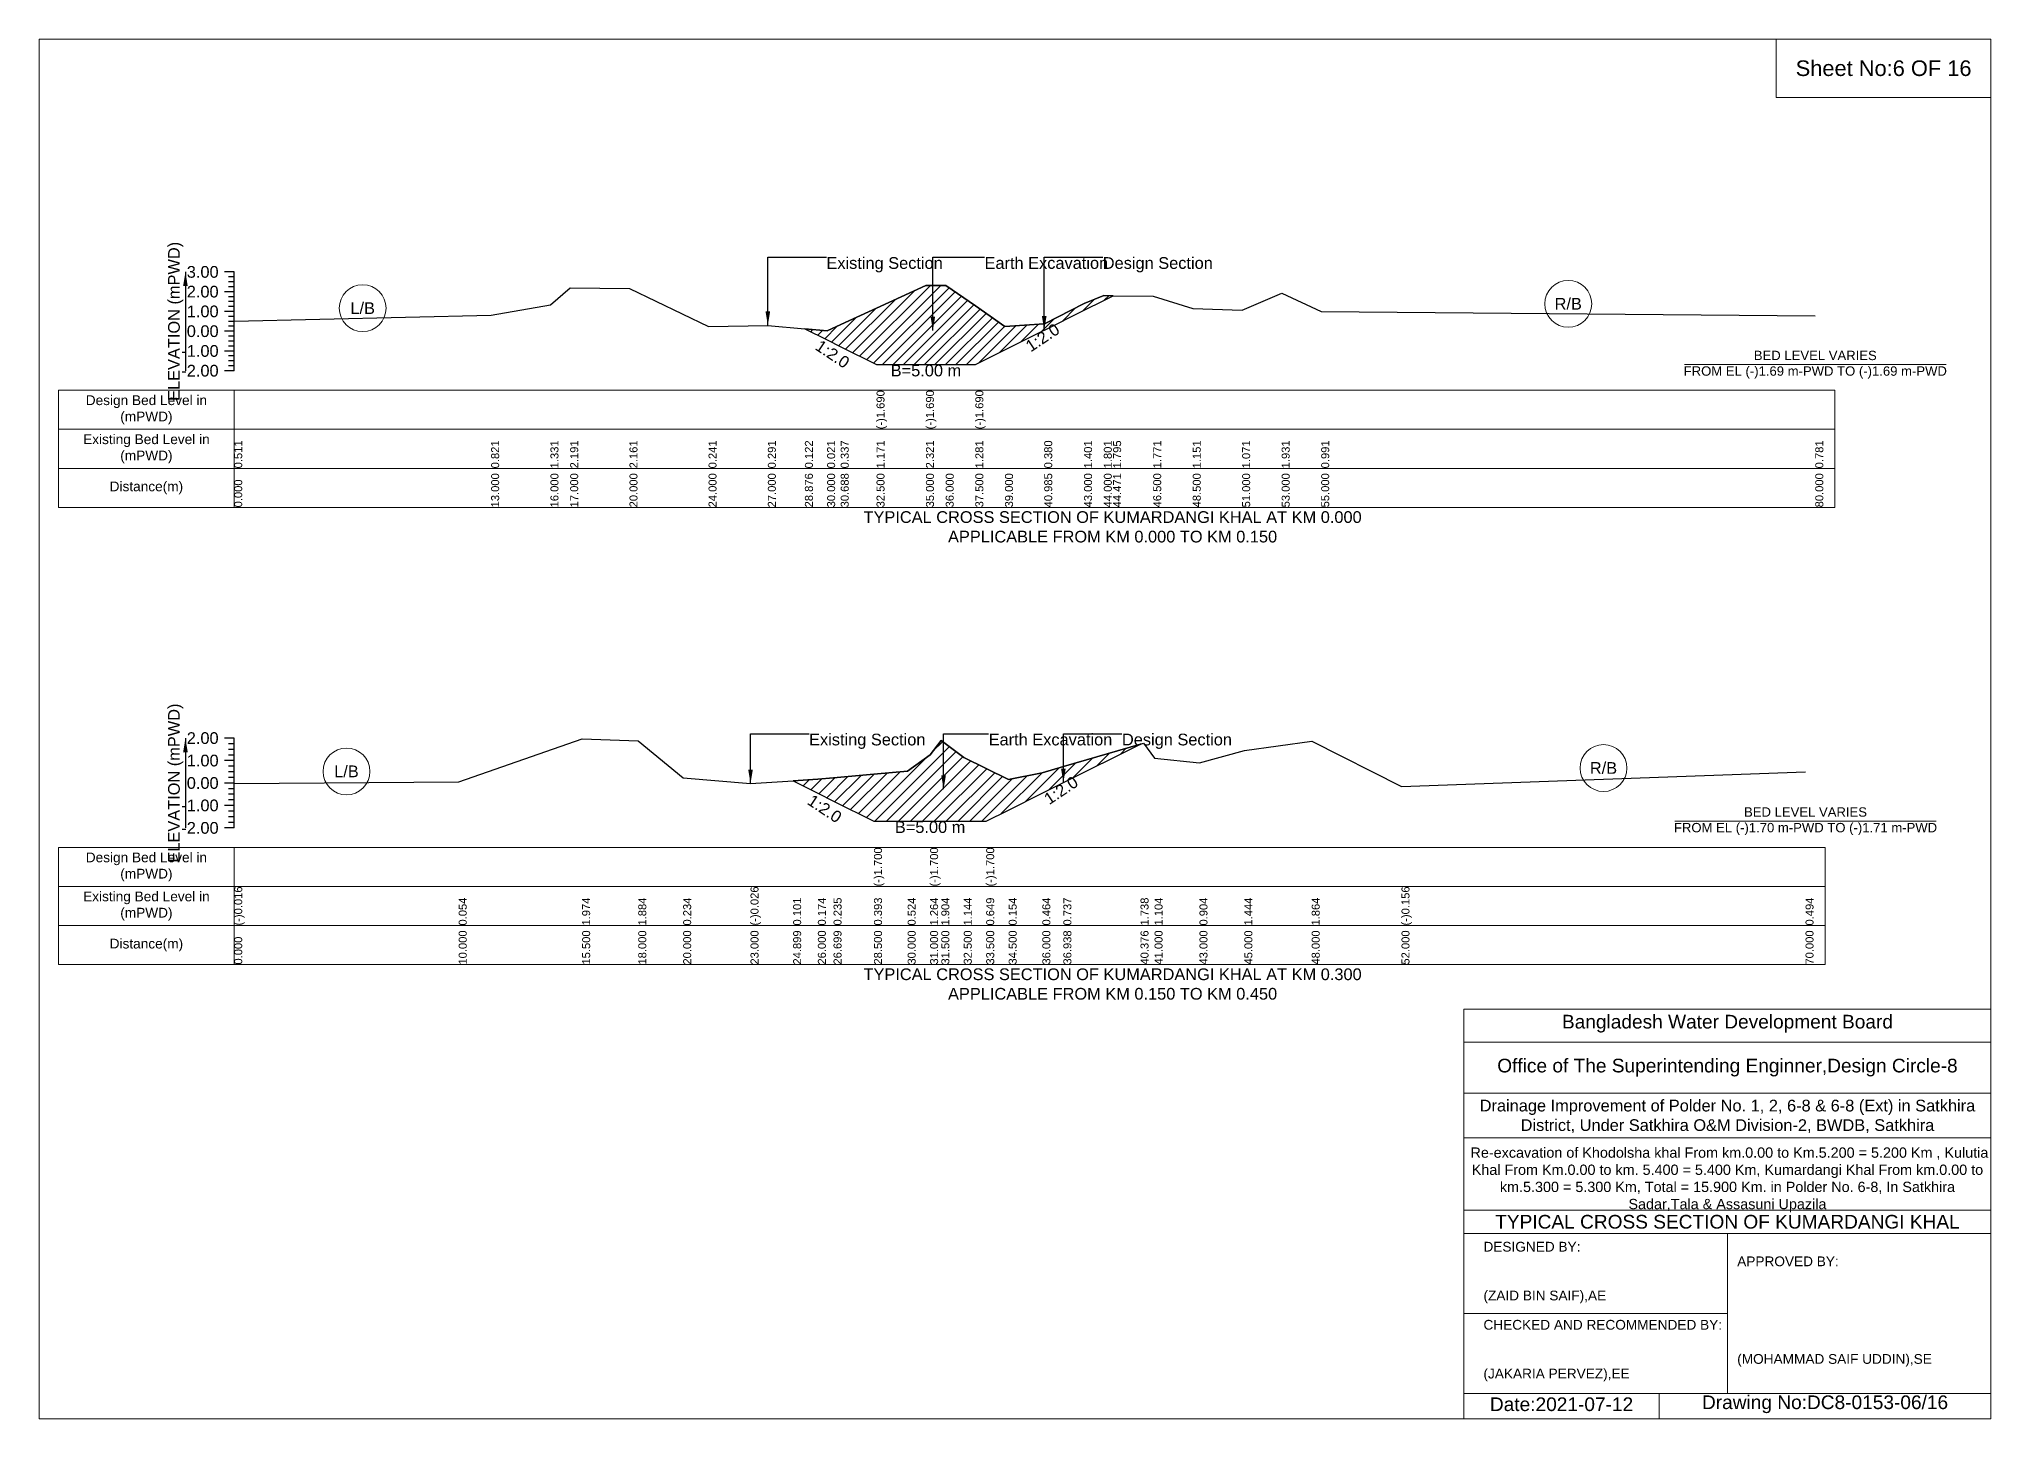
# Model space of a CAD drawing. Header units: inches. Extents: x 91000 to 568000, y -5656 to 0.
# Drawn here: x 460000 to 468000, y -5656 to 0 of the extents above; entities that cross this region are included whole.
import ezdxf

# ---------------------------------------------------------------- set-up
doc = ezdxf.new("R2010")
doc.units = ezdxf.units.IN
doc.header["$LTSCALE"] = 7
doc.header["$MEASUREMENT"] = 0
for name, color, linetype, lineweight in [('Cross section Data Border', 7, 'Continuous', 9), ('Cross Section Labels', 7, 'Continuous', 9), ('Existing_Bed_Level for Xsection', 7, 'Continuous', 25)]:
    doc.layers.add(name, color=color, linetype=linetype, lineweight=lineweight)
doc.styles.get("Standard").update_dxf_attribs({"font": 'arial.ttf'})
doc.dimstyles.get("Standard").update_dxf_attribs({"dimtxt": 0.18, "dimasz": 0.18, "dimexe": 0.18, "dimexo": 0.0625, "dimgap": 0.09, "dimtad": 0, "dimtih": 1, "dimtoh": 1, "dimdec": 4, "dimzin": 0, "dimdsep": 46, "dimtxsty": 'Standard', "dimcen": 0.09, "dimadec": 0, "dimazin": 0, "dimtfac": 1, "dimtdec": 4, "dimtofl": 0, "dimtmove": 0, "dimatfit": 3, "dimfxl": 1, "dimtolj": 1, "dimtzin": 0, "dimarcsym": 0})

msp = doc.modelspace()

# ---------------------------------------------------------------- hatches: boundary and pattern name
at = {"layer": 'Existing_Bed_Level for Xsection'}
h = msp.add_hatch(dxfattribs=at)
h.set_pattern_fill('ANSI31', color=256, scale=243, style=0)
h.paths.add_polyline_path([(463138.9, -1187.8), (463230, -1233.3), (463285.7, -1261.2), (463432.5, -1334.6), (463635, -1334.6), (463716, -1334.6), (463837.5, -1334.6), (463959, -1273.8), (464119.8, -1193.4), (464121, -1192.8), (464283, -1111.8), (464364, -1071.3), (464402.1, -1052.3), (464364, -1051.8), (464283, -1084.2), (464121, -1166.8), (464119.8, -1166.9), (463959, -1178.2), (463837.5, -1093.9), (463716, -1009.7), (463635, -1009.7), (463432.5, -1102.8), (463285.7, -1170.4), (463230, -1196)])
h = msp.add_hatch(dxfattribs=at)
h.set_pattern_fill('ANSI31', color=256, scale=276, style=0)
h.paths.add_polyline_path([(463090.7, -3040.4), (463192, -3091), (463256.3, -3123.2), (463422, -3206), (463560, -3206), (463652, -3206), (463698, -3206), (463790, -3206), (463882, -3206), (463974, -3160), (464112, -3091), (464198.3, -3047.9), (464514.5, -2889.8), (464198.3, -2981.8), (464112, -3007), (463974, -3035.5), (463882, -2989.9), (463790, -2944.4), (463698, -2874.5), (463652, -2933.4), (463560, -3001.4), (463422, -3013.5), (463256.3, -3028), (463192, -3033.6)])

# ---------------------------------------------------------------- linework, layer by layer
at = {"layer": 'Cross section Data Border'}
for points in [[(460080, -1439.7), (467360, -1439.7), (467360, -1919.7), (460080, -1919.7)], [(460080, -3313.6), (467320, -3313.6), (467320, -3793.6), (460080, -3793.6)]]:
    msp.add_lwpolyline(points, close=True, dxfattribs=at)
for points in [[(460800, -1439.7), (460800, -1919.7)], [(460080, -1599.7), (467360, -1599.7)], [(460080, -1759.7), (467360, -1759.7)], [(460800, -3313.6), (460800, -3793.6)], [(460080, -3473.6), (467320, -3473.6)], [(460080, -3633.6), (467320, -3633.6)]]:
    msp.add_lwpolyline(points, dxfattribs=at)
at = {"layer": 'Cross Section Labels'}
for points in [[(460000, 0), (468000, 0), (468000, -5656), (460000, -5656)], [(467120, 0), (468000, 0), (468000, -240), (467120, -240)]]:
    msp.add_lwpolyline(points, close=True, dxfattribs=at)
for points in [[(466744.2, -1334.6), (467815.8, -1334.6)], [(466704.2, -3206), (467775.8, -3206)], [(465840, -5656), (465840, -3976), (468000, -3976)], [(465840, -4112), (468000, -4112)], [(465840, -4320), (468000, -4320)], [(465840, -4504), (468000, -4504)], [(465840, -4800), (468000, -4800)], [(465840, -4896), (468000, -4896)], [(466920, -4896), (466920, -5552)], [(465840, -5224), (466920, -5224)], [(465840, -5552), (468000, -5552)], [(466640, -5552), (466640, -5656)]]:
    msp.add_lwpolyline(points, dxfattribs=at)
for centre in [(461326.5, -1103.3), (466267.5, -1085.4), (461260, -3001.9), (466412, -2988.1)]:
    msp.add_circle(centre, 96, dxfattribs=at)
at = {"layer": 'Existing_Bed_Level for Xsection'}
for points in [[(460800, -954.7), (460760, -954.7)], [(460800, -1359.7), (460800, -1278.7), (460800, -1197.7), (460800, -1116.7), (460800, -1035.7), (460800, -954.7)], [(460800, -1035.7), (460760, -1035.7)], [(460800, -975), (460776, -975)], [(460800, -995.2), (460776, -995.2)], [(460800, -1015.5), (460776, -1015.5)], [(460800, -1156.3), (461853, -1131.2), (462096, -1089.9), (462177, -1020.2), (462420, -1022.7), (462744, -1178.2), (462987, -1174.1), (463138.9, -1187.8), (463230, -1196), (463285.7, -1170.4), (463432.5, -1102.8), (463432.5, -1102.8), (463635, -1009.7), (463635, -1009.7), (463716, -1009.7), (463837.5, -1093.9), (463837.5, -1093.9), (463959, -1178.2), (464119.8, -1166.9), (464121, -1166.8), (464283, -1084.2), (464364, -1051.8), (464402.1, -1052.3), (464566.5, -1054.2), (464728.5, -1104.5), (464931, -1111), (465093, -1041.3), (465255, -1117.4), (467280, -1134.4)], [(460800, -1116.7), (460760, -1116.7)], [(460800, -1056), (460776, -1056)], [(460800, -1076.2), (460776, -1076.2)], [(460800, -1096.5), (460776, -1096.5)], [(460800, -1197.7), (460760, -1197.7)], [(460800, -1137), (460776, -1137)], [(460800, -1157.2), (460776, -1157.2)], [(460800, -1177.5), (460776, -1177.5)], [(460800, -1278.7), (460760, -1278.7)], [(460800, -1218), (460776, -1218)], [(460800, -1238.2), (460776, -1238.2)], [(460800, -1258.5), (460776, -1258.5)], [(460800, -1359.7), (460760, -1359.7)], [(460800, -1299), (460776, -1299)], [(460800, -1319.2), (460776, -1319.2)], [(460800, -1339.5), (460776, -1339.5)], [(460800, -2865.6), (460760, -2865.6)], [(460800, -3233.6), (460800, -3141.6), (460800, -3049.6), (460800, -2957.6), (460800, -2865.6)], [(460800, -3051.1), (461720, -3044.7), (462226, -2868), (462456, -2876.3), (462640, -3028.1), (462916, -3052), (463090.7, -3040.4), (463192, -3033.6), (463256.3, -3028), (463422, -3013.5), (463422, -3013.5), (463560, -3001.4), (463652, -2933.4), (463652, -2933.4), (463698, -2874.5), (463790, -2944.4), (463882, -2989.9), (463882, -2989.9), (463974, -3035.5), (464112, -3007), (464198.3, -2981.8), (464514.5, -2889.8), (464526, -2886.4), (464572, -2948.1), (464756, -2966.5), (464940, -2916.8), (465216, -2878.2), (465584, -3064), (467240, -3004.2)], [(460800, -2957.6), (460760, -2957.6)], [(460800, -2888.6), (460776, -2888.6)], [(460800, -2911.6), (460776, -2911.6)], [(460800, -2934.6), (460776, -2934.6)], [(460800, -2980.6), (460776, -2980.6)], [(460800, -3003.6), (460776, -3003.6)], [(460800, -3026.6), (460776, -3026.6)], [(460800, -3049.6), (460760, -3049.6)], [(460800, -3072.6), (460776, -3072.6)], [(460800, -3095.6), (460776, -3095.6)], [(460800, -3118.6), (460776, -3118.6)], [(460800, -3141.6), (460760, -3141.6)], [(460800, -3164.6), (460776, -3164.6)], [(460800, -3187.6), (460776, -3187.6)], [(460800, -3233.6), (460760, -3233.6)], [(460800, -3210.6), (460776, -3210.6)]]:
    msp.add_lwpolyline(points, dxfattribs=at)
for points in [[(463138.9, -1187.8), (463230, -1233.3), (463285.7, -1261.2), (463432.5, -1334.6), (463432.5, -1334.6), (463635, -1334.6), (463635, -1334.6), (463716, -1334.6), (463837.5, -1334.6), (463837.5, -1334.6), (463959, -1273.8), (464119.8, -1193.4), (464121, -1192.8), (464283, -1111.8), (464364, -1071.3), (464402.1, -1052.3), (464402.1, -1052.3), (464402.1, -1052.3), (464364, -1051.8), (464283, -1084.2), (464121, -1166.8), (464119.8, -1166.9), (463959, -1178.2), (463837.5, -1093.9), (463837.5, -1093.9), (463716, -1009.7), (463635, -1009.7), (463635, -1009.7), (463432.5, -1102.8), (463432.5, -1102.8), (463285.7, -1170.4), (463230, -1196)], [(463090.7, -3040.4), (463090.7, -3040.4), (463192, -3091), (463256.3, -3123.2), (463422, -3206), (463422, -3206), (463560, -3206), (463652, -3206), (463652, -3206), (463698, -3206), (463790, -3206), (463882, -3206), (463882, -3206), (463974, -3160), (464112, -3091), (464198.3, -3047.9), (464514.5, -2889.8), (464198.3, -2981.8), (464112, -3007), (463974, -3035.5), (463882, -2989.9), (463882, -2989.9), (463790, -2944.4), (463698, -2874.5), (463652, -2933.4), (463652, -2933.4), (463560, -3001.4), (463422, -3013.5), (463422, -3013.5), (463256.3, -3028), (463192, -3033.6), (463090.7, -3040.4)]]:
    msp.add_lwpolyline(points, close=True, dxfattribs=at)

# ---------------------------------------------------------------- texts
at = {"layer": 'Cross section Data Border', "char_height": 40, "width": 640, "attachment_point": 5}
for s, insert in [('Design Bed Level in (mPWD)', (460440, -1519.7)), ('Existing Bed Level in (mPWD)', (460440, -1679.7)), ('Distance(m)', (460440, -1839.7)), ('Design Bed Level in (mPWD)', (460440, -3393.6)), ('Existing Bed Level in (mPWD)', (460440, -3553.6)), ('Distance(m)', (460440, -3713.6))]:
    msp.add_mtext(s, dxfattribs=dict(at, insert=insert))
at = {"layer": 'Cross Section Labels'}
for s, insert, char_height, attachment_point in [('Sheet No:6 OF 16', (467560, -120), 64, 5), ('Existing Section', (463227, -894), 48, 1), ('Earth Excavation', (463875, -894), 48, 1), ('Design Section', (464359.8, -894), 48, 1), ('L/B', (461326.5, -1103.3), 48, 5), ('R/B', (466267.5, -1085.4), 48, 5), ('BED LEVEL VARIES ^JFROM EL (-)1.69 m-PWD TO (-)1.69 m-PWD', (467280, -1334.6), 38.4, 5), ('B=5.00 m', (463635, -1334.6), 48, 2), ('TYPICAL CROSS SECTION OF KUMARDANGI KHAL AT KM 0.000^JAPPLICABLE FROM KM 0.000 TO KM 0.150', (464400, -1999.7), 48, 5), ('Existing Section', (463156, -2847.2), 48, 1), ('Earth Excavation', (463892, -2847.2), 48, 1), ('Design Section', (464438.3, -2847.2), 48, 1), ('L/B', (461260, -3001.9), 48, 5), ('R/B', (466412, -2988.1), 48, 5), ('BED LEVEL VARIES ^JFROM EL (-)1.70 m-PWD TO (-)1.71 m-PWD', (467240, -3206), 38.4, 5), ('B=5.00 m', (463652, -3206), 48, 2), ('TYPICAL CROSS SECTION OF KUMARDANGI KHAL AT KM 0.300^JAPPLICABLE FROM KM 0.150 TO KM 0.450', (464400, -3873.6), 48, 5), ('Bangladesh Water Development Board', (466920, -4036), 56, 5), ('Office of The Superintending Enginner,Design Circle-8', (466920, -4216), 56, 5)]:
    msp.add_mtext(s, dxfattribs=dict(at, insert=insert, char_height=char_height, attachment_point=attachment_point))
at = {"layer": 'Cross Section Labels', "char_height": 48, "attachment_point": 2}
for insert, rotation in [((464099.6, -1203.6), 33.69007), ((463265.5, -1271.3), 326.30993), ((464175.3, -3059.4), 33.69007), ((463233.3, -3134.7), 326.30993)]:
    msp.add_mtext('1:2.0', dxfattribs=dict(at, insert=insert, rotation=rotation))
at = {"layer": 'Cross Section Labels'}
for s, insert, char_height, width, attachment_point in [('Drainage Improvement of Polder No. 1, 2, 6-8 & 6-8 (Ext) in Satkhira District, Under Satkhira O&M Division-2, BWDB, Satkhira', (466920, -4416), 48, 2240, 5), (' Re-excavation of Khodolsha khal From km.0.00 to Km.5.200 = 5.200 Km , Kulutia Khal From Km.0.00 to km. 5.400 = 5.400 Km, Kumardangi Khal From km.0.00 to km.5.300 = 5.300 Km, Total = 15.900 Km. in Polder No. 6-8, In Satkhira Sadar,Tala & Assasuni Upazila', (466920, -4676), 42.1524, 2160, 5), ('TYPICAL CROSS SECTION OF KUMARDANGI KHAL', (466920, -4848), 56, 2240, 5), ('DESIGNED BY:^J^J^J(ZAID BIN SAIF),AE', (465920, -5056), 40, 1120, 4), ('APPROVED BY:^J^J^J^J^J^J(MOHAMMAD SAIF UDDIN),SE', (466960, -5216), 40, 1120, 4), ('CHECKED AND RECOMMENDED BY:^J^J^J(JAKARIA PERVEZ),EE', (465920, -5376), 40, 1120, 4), ('Date:2021-07-12', (466240, -5596), 56, 1120, 5), ('Drawing No:DC8-0153-06/16', (467320, -5596), 56, 1760, 5)]:
    msp.add_mtext(s, dxfattribs=dict(at, insert=insert, char_height=char_height, width=width, attachment_point=attachment_point))
at = {"layer": 'Existing_Bed_Level for Xsection', "rotation": 90}
for s, insert, char_height, attachment_point in [('ELEVATION (mPWD)', (460560, -1157.2), 48, 5), ('(-)1.690', (463432.5, -1599.7), 32.8, 1), ('(-)1.690', (463635, -1599.7), 32.8, 1), ('(-)1.690', (463837.5, -1599.7), 32.8, 1), ('0.511', (460800, -1759.7), 32.8, 1), ('0.821', (461853, -1759.7), 32.8, 1), ('1.331', (462096, -1759.7), 32.8, 1), ('2.191', (462177, -1759.7), 32.8, 1), ('2.161', (462420, -1759.7), 32.8, 1), ('0.241', (462744, -1759.7), 32.8, 1), ('0.291', (462987, -1759.7), 32.8, 1), ('0.122', (463138.9, -1759.7), 32.8, 1), ('0.021', (463230, -1759.7), 32.8, 1), ('0.337', (463285.7, -1759.7), 32.8, 1), ('1.171', (463432.5, -1759.7), 32.8, 1), ('2.321', (463635, -1759.7), 32.8, 1), ('1.281', (463837.5, -1759.7), 32.8, 1), ('0.380', (464119.8, -1759.7), 32.8, 1), ('1.401', (464283, -1759.7), 32.8, 1), ('1.801', (464364, -1759.7), 32.8, 1), ('1.795', (464402.1, -1759.7), 32.8, 1), ('1.771', (464566.5, -1759.7), 32.8, 1), ('1.151', (464728.5, -1759.7), 32.8, 1), ('1.071', (464931, -1759.7), 32.8, 1), ('1.931', (465093, -1759.7), 32.8, 1), ('0.991', (465255, -1759.7), 32.8, 1), ('0.781', (467280, -1759.7), 32.8, 1), ('0.000', (460800, -1919.7), 32.8, 1), ('13.000', (461853, -1919.7), 32.8, 1), ('16.000', (462096, -1919.7), 32.8, 1), ('17.000', (462177, -1919.7), 32.8, 1), ('20.000', (462420, -1919.7), 32.8, 1), ('24.000', (462744, -1919.7), 32.8, 1), ('27.000', (462987, -1919.7), 32.8, 1), ('28.876', (463138.9, -1919.7), 32.8, 1), ('30.000', (463230, -1919.7), 32.8, 1), ('30.688', (463285.7, -1919.7), 32.8, 1), ('32.500', (463432.5, -1919.7), 32.8, 1), ('35.000', (463635, -1919.7), 32.8, 1), ('36.000', (463716, -1919.7), 32.8, 1), ('37.500', (463837.5, -1919.7), 32.8, 1), ('39.000', (463959, -1919.7), 32.8, 1), ('40.985', (464119.8, -1919.7), 32.8, 1), ('43.000', (464283, -1919.7), 32.8, 1), ('44.000', (464364, -1919.7), 32.8, 1), ('44.471', (464402.1, -1919.7), 32.8, 1), ('46.500', (464566.5, -1919.7), 32.8, 1), ('48.500', (464728.5, -1919.7), 32.8, 1), ('51.000', (464931, -1919.7), 32.8, 1), ('53.000', (465093, -1919.7), 32.8, 1), ('55.000', (465255, -1919.7), 32.8, 1), ('80.000', (467280, -1919.7), 32.8, 1), ('ELEVATION (mPWD)', (460560, -3049.6), 48, 5), ('(-)1.700', (463422, -3473.6), 32.8, 1), ('(-)1.700', (463652, -3473.6), 32.8, 1), ('(-)1.700', (463882, -3473.6), 32.8, 1), ('(-)0.016', (460800, -3633.6), 32.8, 1), ('(-)0.026', (462916, -3633.6), 32.8, 1), ('(-)0.156', (465584, -3633.6), 32.8, 1), ('0.054', (461720, -3633.6), 32.8, 1), ('1.974', (462226, -3633.6), 32.8, 1), ('1.884', (462456, -3633.6), 32.8, 1), ('0.234', (462640, -3633.6), 32.8, 1), ('0.101', (463090.7, -3633.6), 32.8, 1), ('0.174', (463192, -3633.6), 32.8, 1), ('0.235', (463256.3, -3633.6), 32.8, 1), ('0.393', (463422, -3633.6), 32.8, 1), ('0.524', (463560, -3633.6), 32.8, 1), ('1.264', (463652, -3633.6), 32.8, 1), ('1.904', (463698, -3633.6), 32.8, 1), ('1.144', (463790, -3633.6), 32.8, 1), ('0.649', (463882, -3633.6), 32.8, 1), ('0.154', (463974, -3633.6), 32.8, 1), ('0.464', (464112, -3633.6), 32.8, 1), ('0.737', (464198.3, -3633.6), 32.8, 1), ('1.738', (464514.5, -3633.6), 32.8, 1), ('1.104', (464572, -3633.6), 32.8, 1), ('0.904', (464756, -3633.6), 32.8, 1), ('1.444', (464940, -3633.6), 32.8, 1), ('1.864', (465216, -3633.6), 32.8, 1), ('0.494', (467240, -3633.6), 32.8, 1), ('10.000', (461720, -3793.6), 32.8, 1), ('15.500', (462226, -3793.6), 32.8, 1), ('18.000', (462456, -3793.6), 32.8, 1), ('20.000', (462640, -3793.6), 32.8, 1), ('23.000', (462916, -3793.6), 32.8, 1), ('24.899', (463090.7, -3793.6), 32.8, 1), ('26.000', (463192, -3793.6), 32.8, 1), ('26.699', (463256.3, -3793.6), 32.8, 1), ('28.500', (463422, -3793.6), 32.8, 1), ('30.000', (463560, -3793.6), 32.8, 1), ('31.000', (463652, -3793.6), 32.8, 1), ('31.500', (463698, -3793.6), 32.8, 1), ('32.500', (463790, -3793.6), 32.8, 1), ('33.500', (463882, -3793.6), 32.8, 1), ('34.500', (463974, -3793.6), 32.8, 1), ('36.000', (464112, -3793.6), 32.8, 1), ('36.938', (464198.3, -3793.6), 32.8, 1), ('40.376', (464514.5, -3793.6), 32.8, 1), ('41.000', (464572, -3793.6), 32.8, 1), ('43.000', (464756, -3793.6), 32.8, 1), ('45.000', (464940, -3793.6), 32.8, 1), ('48.000', (465216, -3793.6), 32.8, 1), ('52.000', (465584, -3793.6), 32.8, 1), ('70.000', (467240, -3793.6), 32.8, 1), ('0.000', (460800, -3793.6), 32.8, 1)]:
    msp.add_mtext(s, dxfattribs=dict(at, insert=insert, char_height=char_height, attachment_point=attachment_point))
at = {"layer": 'Existing_Bed_Level for Xsection', "char_height": 48, "attachment_point": 6}
for s, insert in [('3.00', (460736, -954.7)), ('2.00', (460736, -1035.7)), ('1.00', (460736, -1116.7)), ('0.00', (460736, -1197.7)), ('-1.00', (460736, -1278.7)), ('-2.00', (460736, -1359.7)), ('2.00', (460736, -2865.6)), ('1.00', (460736, -2957.6)), ('0.00', (460736, -3049.6)), ('-1.00', (460736, -3141.6)), ('-2.00', (460736, -3233.6))]:
    msp.add_mtext(s, dxfattribs=dict(at, insert=insert))

# ---------------------------------------------------------------- leaders
at = {"layer": 'Cross Section Labels', "annotation_type": 0, "has_hookline": 1, "hookline_direction": 0}
for points, text_width in [([(462987, -1174.1), (462987, -894), (463226.9, -894)], 467.2), ([(463663.3, -1194.9), (463663.3, -894), (463874.9, -894)], 497), ([(464119.8, -1193.4), (464119.8, -894), (464359.7, -894)], 441.2), ([(462916, -3052), (462916, -2847.2), (463155.9, -2847.2)], 467.2), ([(463707.3, -3074.9), (463707.3, -2847.2), (463891.9, -2847.2)], 497), ([(464198.3, -3047.9), (464198.3, -2847.2), (464438.2, -2847.2)], 441.2)]:
    msp.add_leader(points, dimstyle='Standard', override={"dimasz": 57.6}, dxfattribs=dict(at, text_width=text_width))
at = {"layer": 'Existing_Bed_Level for Xsection'}
for points in [[(460600, -954.7), (460600, -1359.7)], [(460600, -2865.6), (460600, -3233.6)]]:
    msp.add_leader(points, dimstyle='Standard', override={"dimasz": 57.6}, dxfattribs=at)

doc.saveas('drawing.dxf')
